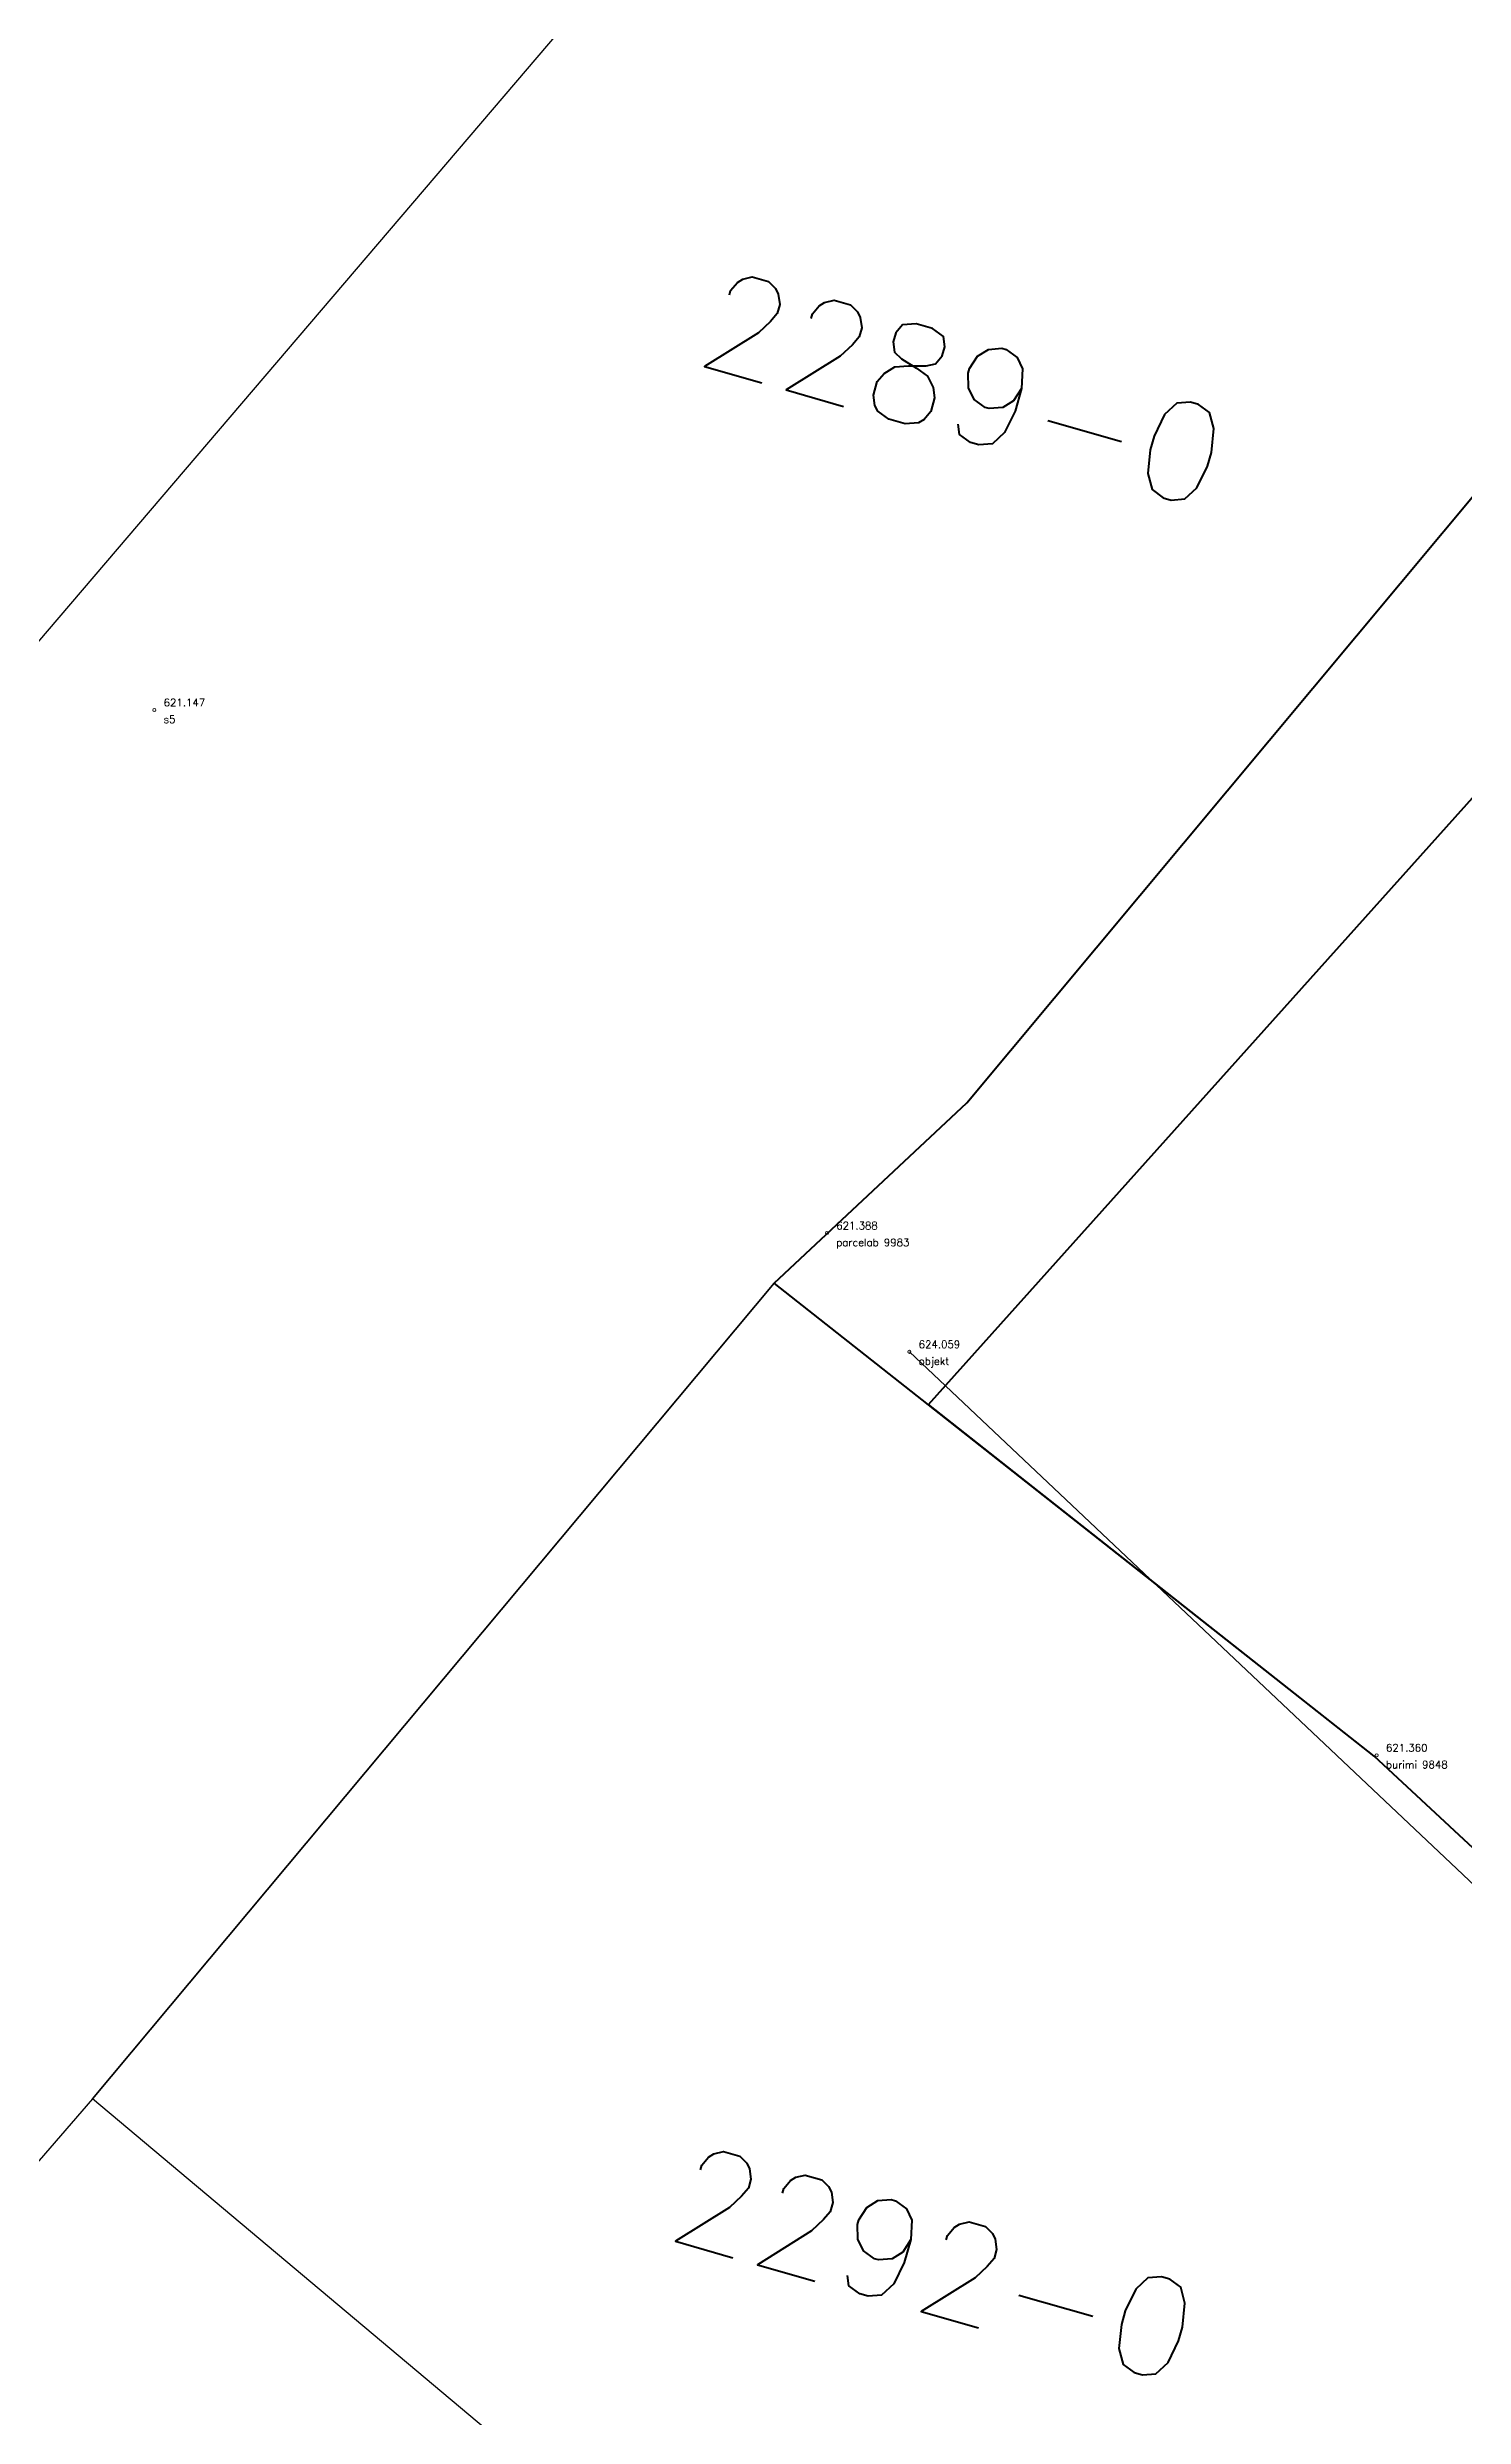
# Model space of a CAD drawing. Header units: metres. Extents: x 7512512.6 to 7512571.9, y 4692061.2 to 4692114.4.
# Drawn here: x 7512526.19 to 7512537.59, y 4692075.83 to 4692094.91 of the extents above; entities that cross this region are included whole.
import ezdxf

# ---------------------------------------------------------------- set-up
doc = ezdxf.new("R2010")
doc.units = ezdxf.units.M
for name, color, linetype, lineweight in [('0_Pen_No__20', 1, 'Continuous', 0), ('burimi', 1, 'Continuous', 0), ('Matjet', 210, 'Continuous', 0), ('objekt', 33, 'Continuous', 0)]:
    doc.layers.add(name, color=color, linetype=linetype, lineweight=lineweight)
for name, color, linetype in [('Nr Parceles Baze', 7, 'Continuous'), ('parcela', 7, 'Continuous'), ('parcela baze', 7, 'Continuous')]:
    doc.layers.add(name, color=color, linetype=linetype)
doc.styles.get("Standard").update_dxf_attribs({"font": 'simplex.shx'})

# ---------------------------------------------------------------- blocks, each defined once
blk = doc.blocks.new('*U13', base_point=(7512536.892, 4692081.153, 621.36))
at = {"layer": 'Matjet', "linetype": 'ByBlock', "lineweight": -2}
blk.add_line((7512536.892, 4692081.153, 621.36), (7512536.892, 4692081.153, 621.36), dxfattribs=at)
blk.add_circle((7512536.892, 4692081.153, 621.36), 0.0125, dxfattribs=at)
at = {"layer": 'Matjet', "linetype": 'ByBlock', "char_height": 0.06}
for s, insert, attachment_point in [('621.360', (7512536.967, 4692081.213, 621.36), 4), ('burimi 9848', (7512536.967, 4692081.108, 621.36), 1)]:
    blk.add_mtext(s, dxfattribs=dict(at, insert=insert, attachment_point=attachment_point))
blk = doc.blocks.new('*U14', base_point=(7512532.466, 4692085.358, 621.388))
at = {"layer": 'Matjet', "linetype": 'ByBlock', "lineweight": -2}
blk.add_line((7512532.466, 4692085.358, 621.388), (7512532.466, 4692085.358, 621.388), dxfattribs=at)
blk.add_circle((7512532.466, 4692085.358, 621.388), 0.0125, dxfattribs=at)
at = {"layer": 'Matjet', "linetype": 'ByBlock', "char_height": 0.06}
for s, insert, attachment_point in [('621.388', (7512532.541, 4692085.418, 621.388), 4), ('parcelab 9983', (7512532.541, 4692085.313, 621.388), 1)]:
    blk.add_mtext(s, dxfattribs=dict(at, insert=insert, attachment_point=attachment_point))
blk = doc.blocks.new('*U15', base_point=(7512533.13, 4692084.402, 624.059))
at = {"layer": 'Matjet', "linetype": 'ByBlock', "lineweight": -2}
blk.add_line((7512533.13, 4692084.402, 624.059), (7512533.13, 4692084.402, 624.059), dxfattribs=at)
blk.add_circle((7512533.13, 4692084.402, 624.059), 0.0125, dxfattribs=at)
at = {"layer": 'Matjet', "linetype": 'ByBlock', "char_height": 0.06}
for s, insert, attachment_point in [('624.059', (7512533.205, 4692084.462, 624.059), 4), ('objekt', (7512533.205, 4692084.357, 624.059), 1)]:
    blk.add_mtext(s, dxfattribs=dict(at, insert=insert, attachment_point=attachment_point))
blk = doc.blocks.new('*U30', base_point=(7512527.051, 4692089.57, 621.147))
at = {"layer": 'Matjet', "linetype": 'ByBlock', "lineweight": -2}
blk.add_line((7512527.051, 4692089.57, 621.147), (7512527.051, 4692089.57, 621.147), dxfattribs=at)
blk.add_circle((7512527.051, 4692089.57, 621.147), 0.0125, dxfattribs=at)
at = {"layer": 'Matjet', "linetype": 'ByBlock', "char_height": 0.06}
for s, insert, attachment_point in [('621.147', (7512527.126, 4692089.63, 621.147), 4), ('s5', (7512527.126, 4692089.525, 621.147), 1)]:
    blk.add_mtext(s, dxfattribs=dict(at, insert=insert, attachment_point=attachment_point))

msp = doc.modelspace()

# ---------------------------------------------------------------- linework, layer by layer
at = {"layer": '0_Pen_No__20', "lineweight": 40, "flags": 128}
msp.add_lwpolyline([(7512538.122, 4692091.836), (7512539.19, 4692090.911), (7512546.978, 4692083.586), (7512542.592, 4692078.606), (7512541.242, 4692077.086), (7512536.872, 4692081.146), (7512532.042, 4692084.956), (7512533.592, 4692086.406)], close=True, dxfattribs=at)
at = {"layer": 'burimi', "lineweight": 50, "flags": 128}
msp.add_lwpolyline([(7512541.242, 4692077.086), (7512536.872, 4692081.146), (7512533.284, 4692083.977), (7512539.364, 4692090.761), (7512546.966, 4692083.597)], close=True, dxfattribs=at)
at = {"layer": 'objekt', "elevation": 628.784, "flags": 128}
msp.add_lwpolyline([(7512541.027, 4692076.942), (7512533.13, 4692084.402)], dxfattribs=at)
at = {"layer": 'parcela', "flags": 128}
for points in [[(7512553.633, 4692107.904), (7512551.683, 4692107.874), (7512544.782, 4692099.565), (7512539.032, 4692092.976), (7512538.122, 4692091.836), (7512533.592, 4692086.406), (7512532.042, 4692084.956), (7512526.552, 4692078.387), (7512522.461, 4692073.657), (7512518.651, 4692068.967), (7512512.611, 4692074.168), (7512514.832, 4692076.897), (7512533.622, 4692098.916), (7512539.853, 4692106.215), (7512546.573, 4692114.364), (7512553.633, 4692107.904)], [(7512553.301, 4692069.496), (7512545.301, 4692061.187), (7512538.411, 4692068.017), (7512530.921, 4692074.717), (7512526.552, 4692078.387), (7512532.042, 4692084.956), (7512536.872, 4692081.146), (7512541.242, 4692077.086), (7512542.592, 4692078.606), (7512553.301, 4692069.496)]]:
    msp.add_lwpolyline(points, dxfattribs=at)
at = {"layer": 'parcela baze', "flags": 128}
msp.add_lwpolyline([(7512548.202, 4692084.976), (7512542.592, 4692078.606), (7512541.242, 4692077.086), (7512536.872, 4692081.146), (7512532.042, 4692084.956), (7512533.592, 4692086.406), (7512538.122, 4692091.836), (7512547.27, 4692083.92), (7512548.202, 4692084.976)], dxfattribs=at)

# ---------------------------------------------------------------- block references
at = {"layer": 'Matjet'}
for name, p in [('*U30', (7512527.051, 4692089.57, 621.147)), ('*U14', (7512532.466, 4692085.358, 621.388)), ('*U15', (7512533.13, 4692084.402, 624.059)), ('*U13', (7512536.892, 4692081.153, 621.36))]:
    msp.add_blockref(name, p, dxfattribs=at)

# ---------------------------------------------------------------- texts
at = {"layer": 'Nr Parceles Baze'}
for s, p in [('2289-0', (7512531.381, 4692092.364)), ('2292-0', (7512531.149, 4692077.268))]:
    msp.add_text(s, height=0.8, rotation=344.039, dxfattribs=at).set_placement(p)

doc.saveas('drawing.dxf')
